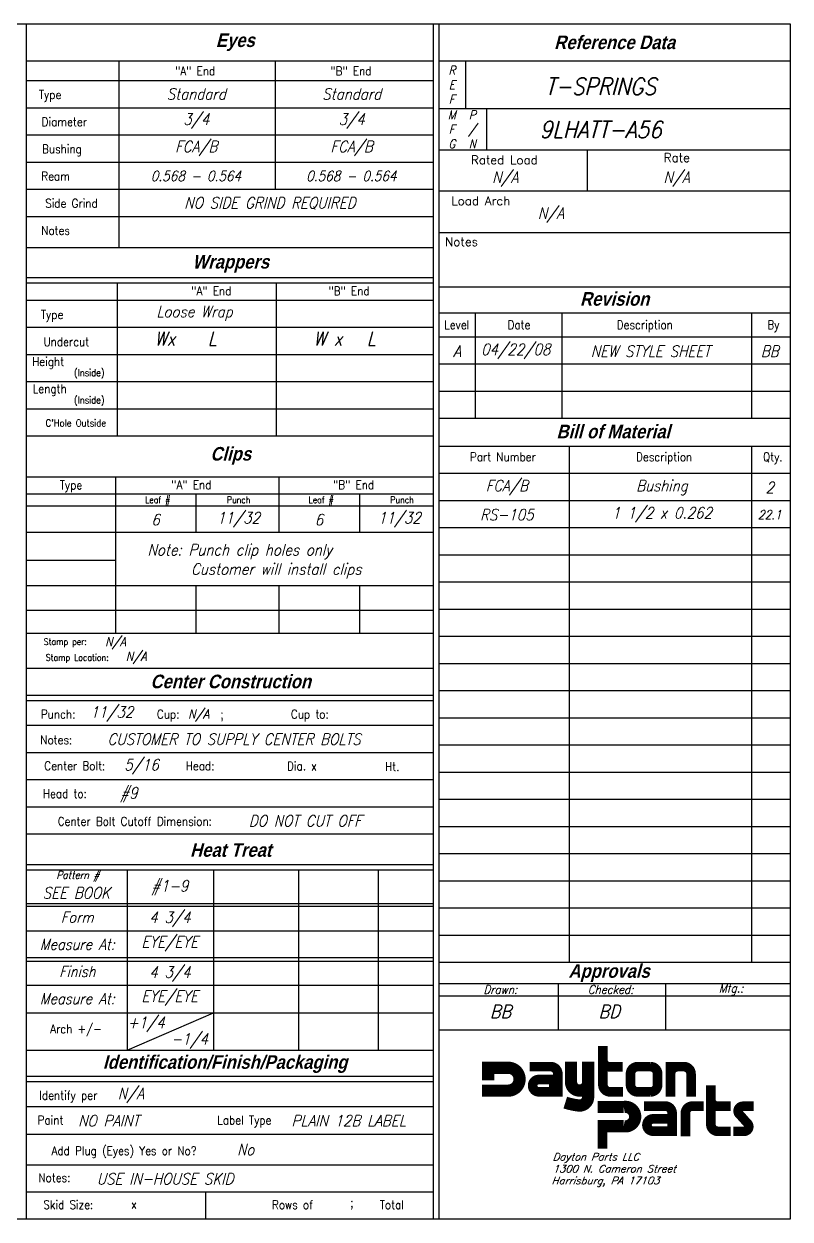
# Paper-space layout 'Layout1' of a CAD drawing. Extents: x 0 to 14, y -0.2 to 8.5.
# Drawn here: x 8.55 to 14, y 0 to 8.5 of the extents above; entities that cross this region are included whole.
import ezdxf
from ezdxf.enums import TextEntityAlignment as Align

# ---------------------------------------------------------------- set-up
doc = ezdxf.new("R2010")
doc.units = 0
doc.header["$LTSCALE"] = 0.25
doc.header["$MEASUREMENT"] = 0
doc.linetypes.add('DOT', pattern=[0.25, 0, -0.25])
doc.layers.get('0').update_dxf_attribs({"linetype": 'CONTINUOUS'})
for name, color, linetype in [('GRID', 6, 'CONTINUOUS'), ('GRIDTEXT', 2, 'CONTINUOUS'), ('LOGO', 7, 'CONTINUOUS'), ('TBLOCKTXT', 7, 'CONTINUOUS'), ('TEXT', 2, 'CONTINUOUS')]:
    doc.layers.add(name, color=color, linetype=linetype)
doc.styles.add('ROMANC', font='romanc', dxfattribs={"height": 0.1})
doc.styles.add('ROMANS', font='romans', dxfattribs={"width": 0.875, "oblique": 15, "height": 0.125})

psp = doc.layouts.get("Layout1")

# ---------------------------------------------------------------- linework, layer by layer
at = {"color": 7, "linetype": 'DOT'}
psp.add_line((0, 8.4991), (13.135, 8.4991), dxfattribs=at)
at = {"layer": 'GRID', "color": 7}
for p, q in [((0, 8.4991), (13.9986, 8.4991)), ((8.5654, 8.4991), (8.5654, 0)), ((11.4609, 8.4991), (11.4609, 0)), ((11.4996, 8.4991), (11.4996, 0)), ((8.5654, 8.2373), (11.4609, 8.2373)), ((8.5654, 8.2373), (11.4609, 8.2373)), ((9.2261, 8.2373), (9.2261, 6.9082)), ((10.3378, 8.2373), (10.3378, 7.3236)), ((11.4996, 8.2373), (13.135, 8.2373)), ((11.4996, 8.2373), (13.9986, 8.2373)), ((11.6902, 8.2373), (11.6902, 7.8965)), ((8.5654, 8.0963), (11.4609, 8.0963)), ((8.5654, 7.9031), (11.4609, 7.9031)), ((11.4996, 7.8965), (13.9986, 7.8965)), ((11.839, 7.8965), (11.839, 7.6029)), ((8.5654, 7.7099), (11.4609, 7.7099)), ((11.4996, 7.6029), (13.9986, 7.6029)), ((12.5552, 7.6029), (12.5552, 7.3093)), ((8.5654, 7.5168), (11.4609, 7.5168)), ((8.5654, 7.3236), (11.4609, 7.3236)), ((13.9986, 7.3093), (11.4996, 7.3093)), ((8.5654, 7.1304), (11.4609, 7.1304)), ((11.4996, 7.0157), (13.9986, 7.0157)), ((8.5654, 6.9082), (11.4609, 6.9082)), ((8.5654, 6.6958), (11.4609, 6.6958)), ((8.5654, 6.6572), (11.4609, 6.6572)), ((9.2135, 6.6572), (9.2135, 5.5662)), ((10.3436, 6.6572), (10.3436, 5.5662)), ((11.4996, 6.6301), (13.9986, 6.6301)), ((8.5654, 6.5356), (11.4609, 6.5356)), ((11.4996, 6.4441), (13.9986, 6.4441)), ((11.7593, 6.4441), (11.7593, 5.6945)), ((12.3758, 6.4441), (12.3758, 5.6945)), ((13.7244, 6.4441), (13.7244, 5.6945)), ((8.5654, 6.3425), (11.4609, 6.3425)), ((11.4996, 6.274), (13.9986, 6.274)), ((8.5654, 6.1493), (11.4609, 6.1493)), ((11.4996, 6.0808), (13.9986, 6.0808)), ((8.5654, 5.9562), (11.4609, 5.9562)), ((11.4996, 5.8877), (13.9986, 5.8877)), ((8.5654, 5.763), (11.4609, 5.763)), ((11.4996, 5.6945), (13.135, 5.6945)), ((11.4996, 5.6945), (13.9986, 5.6945)), ((8.5654, 5.5698), (11.4609, 5.5698)), ((11.4996, 5.4967), (13.9986, 5.4967)), ((12.4274, 5.4967), (12.4274, 1.8266)), ((13.7239, 5.4967), (13.7239, 1.8266)), ((8.5654, 5.2791), (11.4609, 5.2791)), ((8.5654, 5.2791), (11.4609, 5.2791)), ((9.2006, 5.2791), (9.2006, 4.1662)), ((10.363, 5.2791), (10.363, 4.8846)), ((11.4996, 5.3035), (13.9986, 5.3035)), ((8.5654, 5.1575), (11.4609, 5.1575)), ((9.7733, 5.1575), (9.7733, 4.8846)), ((10.9357, 5.1575), (10.9357, 4.8846)), ((11.4996, 5.1103), (13.9986, 5.1103)), ((8.5654, 5.0714), (11.4609, 5.0714)), ((8.5654, 4.8846), (11.4609, 4.8846)), ((11.4996, 4.9172), (13.9986, 4.9172)), ((8.5654, 4.6853), (9.2006, 4.6853)), ((11.4996, 4.724), (13.9986, 4.724)), ((11.4996, 4.5308), (13.9986, 4.5308)), ((8.5654, 4.5045), (11.4609, 4.5045)), ((9.7733, 4.5045), (9.7733, 4.1662)), ((10.363, 4.5045), (10.363, 4.1662)), ((10.9357, 4.5045), (10.9357, 4.1662)), ((11.4996, 4.3377), (13.9986, 4.3377)), ((8.5654, 4.3297), (11.4609, 4.3297)), ((8.5654, 4.1662), (11.4609, 4.1662)), ((11.4996, 4.1445), (13.9986, 4.1445)), ((8.5654, 3.9188), (11.4609, 3.9188)), ((11.4996, 3.9514), (13.9986, 3.9514)), ((11.4996, 3.7582), (13.9986, 3.7582)), ((8.5654, 3.7264), (11.4609, 3.7264)), ((8.5654, 3.6877), (11.4609, 3.6877)), ((8.5654, 3.5116), (11.4609, 3.5116)), ((11.4996, 3.565), (13.9986, 3.565)), ((8.5654, 3.3184), (11.4609, 3.3184)), ((11.4996, 3.3719), (13.9986, 3.3719)), ((11.4996, 3.1787), (13.9986, 3.1787)), ((8.5654, 3.1253), (11.4609, 3.1253)), ((11.4996, 2.9855), (13.9986, 2.9855)), ((8.5654, 2.9321), (11.4609, 2.9321)), ((8.5654, 2.7389), (11.4609, 2.7389)), ((11.4996, 2.7924), (13.9986, 2.7924)), ((11.4996, 2.5992), (13.9986, 2.5992)), ((8.5654, 2.5223), (11.4609, 2.5223)), ((8.5654, 2.4837), (11.4609, 2.4837)), ((9.2848, 2.4837), (9.2848, 1.2004)), ((9.8986, 2.4837), (9.8986, 1.2004)), ((10.5018, 2.4837), (10.5018, 1.2004)), ((11.0701, 2.4837), (11.0701, 1.2004)), ((11.4996, 2.4061), (13.9986, 2.4061)), ((8.5654, 2.2438), (11.4609, 2.2438)), ((8.5654, 2.2251), (11.4609, 2.2251)), ((11.4996, 2.2129), (13.9986, 2.2129)), ((8.5654, 2.0506), (11.4609, 2.0506)), ((11.4996, 2.0197), (13.9986, 2.0197)), ((8.5654, 1.8613), (11.4609, 1.8613)), ((8.5654, 1.835), (11.4609, 1.835)), ((11.4996, 1.8266), (13.9986, 1.8266)), ((8.5654, 1.6643), (11.4609, 1.6643)), ((11.4996, 1.6752), (13.9986, 1.6752)), ((12.3486, 1.6752), (12.3486, 1.3469)), ((13.1131, 1.6752), (13.1131, 1.3469)), ((11.4996, 1.5886), (13.9986, 1.5886)), ((8.5654, 1.4664), (11.4609, 1.4664)), ((11.4996, 1.3469), (13.9986, 1.3469)), ((8.5654, 1.2004), (11.4609, 1.2004)), ((8.5654, 1.0157), (11.4609, 1.0157)), ((8.5654, 0.979), (11.4609, 0.979)), ((8.5654, 0.801), (11.4609, 0.801)), ((8.5654, 0.6041), (11.4609, 0.6041)), ((8.5654, 0.3863), (11.4609, 0.3863)), ((8.5654, 0.1932), (11.4609, 0.1932)), ((9.8419, 0.1932), (9.8419, 0))]:
    psp.add_line(p, q, dxfattribs=at)
at = {"layer": 'LOGO', "color": 7}
for points, const_width in [([(12.8087, 1.0827), (12.7175, 1.0827, -0.414015), (12.6668, 1.1333, -0.00014), (12.6668, 1.1863)], 0.0685), ([(12.8094, 0.9046), (12.7181, 0.9046, -0.414015), (12.6675, 0.9552, -0.000733), (12.6677, 1.2319)], 0.0685), ([(11.8085, 1.0763), (11.9934, 1.0763, -1), (11.9934, 0.9135), (11.8076, 0.9135)], 0.087), ([(12.2049, 1.0839), (12.2962, 1.0839, -0.414015), (12.3468, 1.0333, -0.000431), (12.3468, 0.8707)], 0.0685), ([(12.4407, 1.1184), (12.4407, 0.9747, 1), (12.5624, 0.9747)], 0.087), ([(13.0059, 1.0839), (12.9146, 1.0839, 0.414015), (12.864, 1.0333, 0.000199), (12.864, 0.9584)], 0.0685), ([(12.9146, 1.0839), (13.0059, 1.0839, -0.414015), (13.0565, 1.0333, -0.000199), (13.0565, 0.9584)], 0.0685), ([(13.1146, 1.0839), (13.2435, 1.0839, -0.414015), (13.2941, 1.0333, -0.000433), (13.2941, 0.8699)], 0.0685), ([(13.2435, 1.0839), (13.1995, 1.0839, 0.414015), (13.1489, 1.0333, 0.000433), (13.1489, 0.8699)], 0.0685), ([(12.3468, 0.9052), (12.2114, 0.9052, -1), (12.2114, 0.9924), (12.3285, 0.9924)], 0.0685), ([(13.0059, 0.9046), (12.9146, 0.9046, -0.414015), (12.864, 0.9552, -0.000221), (12.864, 1.0384)], 0.0685), ([(12.9146, 0.9046), (13.0059, 0.9046, 0.414015), (13.0565, 0.9552, 0.000221), (13.0565, 1.0384)], 0.0685), ([(12.5624, 0.9747), (12.5624, 0.8684, -0.472358)], 0.087), ([(13.5761, 0.8024), (13.4849, 0.8024, -0.414015), (13.4342, 0.853, -0.00014), (13.4342, 0.906)], 0.0685), ([(13.5768, 0.6242), (13.4855, 0.6242, -0.414015), (13.4349, 0.6749, -0.000733), (13.4351, 0.9516)], 0.0685), ([(12.5624, 0.8684, -0.452477), (12.4935, 0.8078, -0.043109), (12.3998, 0.8282, 0.241991)], 0.087), ([(12.6307, 0.7969), (12.8156, 0.7969, -1.192085), (12.8156, 0.6603), (12.6298, 0.6603)], 0.087), ([(13.0178, 0.8041), (13.109, 0.8041, -0.414015), (13.1596, 0.7535, -0.000431), (13.1596, 0.5909)], 0.0685), ([(13.3836, 0.8036), (13.3046, 0.8036, 0.414015), (13.254, 0.753, 0.000433), (13.254, 0.5896)], 0.0685), ([(13.7389, 0.8024), (13.6623, 0.8024, 0.670095), (13.6388, 0.7453)], 0.068), ([(13.1596, 0.6254), (13.0242, 0.6254, -1), (13.0242, 0.7126), (13.1413, 0.7126)], 0.0685), ([(13.5947, 0.6242), (13.6713, 0.6242, 0.670095), (13.6948, 0.6814)], 0.068)]:
    psp.add_lwpolyline(points, format="xyb", dxfattribs=dict(at, const_width=const_width))
for points, const_width in [([(11.8521, 1.0764), (11.8521, 0.9856)], 0.087), ([(12.2049, 1.0839), (12.1467, 1.0839)], 0.0685), ([(12.5624, 0.9747), (12.5624, 1.1184)], 0.087), ([(12.3178, 0.9693), (12.3178, 0.8709)], 0.0685), ([(13.0178, 0.8041), (12.9595, 0.8041)], 0.0685), ([(12.664, 0.5004), (12.664, 0.617)], 0.0685)]:
    psp.add_lwpolyline(points, dxfattribs=dict(at, const_width=const_width))
for points in [[(13.1146, 1.0496), (13.1164, 1.0496), (13.1146, 1.0347)], [(13.6388, 0.7453), (13.7198, 0.7033), (13.662, 0.7684)], [(13.6388, 0.7453), (13.672, 0.658), (13.6144, 0.7225)], [(13.6388, 0.7453), (13.672, 0.658), (13.7198, 0.7033)]]:
    psp.add_solid(points, dxfattribs=at)
at = {"layer": 'TEXT', "color": 7}
for p, q in [((13.9986, 8.4991), (13.9986, 0)), ((9.2848, 1.2004), (9.8986, 1.4664)), ((13.9986, 0), (0, 0))]:
    psp.add_line(p, q, dxfattribs=at)

# ---------------------------------------------------------------- texts
at = {"layer": 'GRIDTEXT', "color": 7, "style": 'ROMANC', "width": 0.875}
for s, height, p in [('"A" End', 0.06181, (9.768, 8.1335)), ('"B" End', 0.06181, (10.8758, 8.1335)), ('Type', 0.06181, (8.7362, 7.9652)), ('Diameter', 0.06181, (8.8375, 7.772)), ('Bushing', 0.06181, (8.8206, 7.5789)), ('Ream', 0.06181, (8.7756, 7.3857)), ('Side Grind', 0.06181, (8.8882, 7.1925)), ('Notes', 0.06181, (8.7756, 6.9994)), ('"A" End', 0.06181, (9.8829, 6.5693)), ('"B" End', 0.06181, (10.8624, 6.5693)), ('Type', 0.06181, (8.7504, 6.401)), ('Level', 0.06181, (11.6279, 6.3287)), ('Date', 0.06181, (12.0708, 6.3287)), ('Description', 0.061812, (12.9654, 6.3287)), ('By', 0.06181, (13.88, 6.3287)), ('Undercut', 0.06181, (8.8518, 6.2078)), ('Height', 0.06181, (8.7223, 6.0671)), ('(Inside)', 0.04945, (9.015, 5.994)), ('Length', 0.06181, (8.7336, 5.8739)), ('(Inside)', 0.04945, (9.015, 5.8008)), ("C'Hole Outside", 0.050068, (8.9194, 5.6353)), ('Part Number', 0.061812, (11.9561, 5.3892)), ('Description', 0.061812, (13.1029, 5.3892)), ('Qty.', 0.06181, (13.8757, 5.3892)), ('Type', 0.06181, (8.8851, 5.1893)), ('"A" End', 0.06181, (9.7408, 5.1912)), ('"B" End', 0.06181, (10.8947, 5.1912)), ('Leaf #', 0.04636, (9.502, 5.0917)), ('Punch', 0.04636, (10.077, 5.0917)), ('Leaf #', 0.04636, (10.6644, 5.0917)), ('Punch', 0.04636, (11.2394, 5.0917)), ('Stamp per:', 0.04636, (8.8441, 4.0827)), ('Stamp Location:', 0.046359, (8.9293, 3.9706)), ('Punch:', 0.06181, (8.7931, 3.5598)), ('Cup:', 0.06181, (9.5764, 3.5598)), (';', 0.0618, (9.9588, 3.5598)), ('Cup to:', 0.06181, (10.5837, 3.5598)), ('Notes:', 0.06181, (8.7803, 3.3769)), ('Center Bolt:', 0.061812, (8.9119, 3.1922)), ('Head:', 0.06181, (9.8031, 3.1917)), ('Dia. x', 0.06181, (10.5272, 3.191)), ('Ht.', 0.06181, (11.1691, 3.1872)), ('Head to:', 0.06181, (8.8414, 2.9944)), ('Center Bolt Cutoff Dimension:', 0.061812, (9.3388, 2.7974)), ('Arch +/-', 0.06181, (8.9206, 1.3216)), ('Identify per', 0.061812, (8.8661, 0.8492)), ('Paint', 0.06181, (8.739, 0.6731)), ('Label Type', 0.06181, (10.1179, 0.6731)), ('Add Plug (Eyes) Yes or No?', 0.061812, (9.2625, 0.4553)), ('Notes:', 0.06181, (8.7672, 0.2635)), ('Skid Size:', 0.06181, (8.8661, 0.0713)), ('x', 0.0618, (9.3332, 0.075)), ('Rows of', 0.06181, (10.46, 0.0713)), (';', 0.0618, (10.883, 0.0865)), ('Total', 0.06181, (11.1663, 0.0713))]:
    psp.add_text(s, height=height, dxfattribs=at).set_placement(p, align=Align.CENTER)
at = {"layer": 'GRIDTEXT', "color": 7, "style": 'ROMANC'}
for s, p in [('Rate', (13.1931, 7.5171)), ('Rated Load', (11.9668, 7.5009)), ('Load Arch', (11.7994, 7.2102)), ('Notes', (11.662, 6.9194))]:
    psp.add_text(s, height=0.06181, dxfattribs=at).set_placement(p, align=Align.CENTER)
at = {"layer": 'GRIDTEXT', "color": 7, "attachment_point": 5, "style": 'ROMANS'}
for s, insert, char_height, width in [('{\\fSansSerif|b1|i0|c2|p2;Eyes}', (10.0527, 8.3685), 0.096581, 2.895506), ('{\\fSansSerif|b1|i0|c2|p2;Reference Data}', (12.7507, 8.3674), 0.096581, 2.895506), ('R\\PE\\PF', (11.5936, 8.0663), 0.0618, 0.193162), ('M\\PF\\PG', (11.5936, 7.7497), 0.0618, 0.193162), ('P\\P/\\PN', (11.7391, 7.7497), 0.0618, 0.193162), ('{\\fSansSerif|b1|i0|c2|p2;Wrappers}', (10.0205, 6.7929), 0.096581, 2.895506), ('{\\fSansSerif|b1|i0|c2|p2;Revision}', (12.7507, 6.5428), 0.096581, 2.895506), ('{\\fSansSerif|b1|i0|c2|p2;Bill of Material}', (12.741, 5.5998), 0.096581, 2.895506), ('{\\fSansSerif|b1|i0|c2|p2;Clips}', (10.0205, 5.4276), 0.096581, 2.895506), ('{\\fSansSerif|b1|i0|c2|p2;Center Construction}', (10.0205, 3.8225), 0.096581, 2.895506), ('{\\fSansSerif|b1|i0|c2|p2;Heat Treat}', (10.0205, 2.6241), 0.096581, 2.895506), ('Pattern #', (8.934, 2.4378), 0.05409, 0.709602), ('Form', (8.93, 2.1472), 0.07726, 0.709602), ('Measure At:', (8.93, 1.954), 0.077265, 0.709602), ('Finish', (8.93, 1.7609), 0.07726, 0.709602), ('{\\fSansSerif|b1|i0|c2|p2;Approvals}', (12.711, 1.7497), 0.096581, 2.895506), ('Drawn:', (11.9381, 1.6323), 0.06181, 0.458645), ('Checked:', (12.7223, 1.6323), 0.06181, 0.458645), ('Mfg.:', (13.5793, 1.6323), 0.06181, 0.458645), ('Measure At:', (8.93, 1.5677), 0.077265, 0.709602), ('{\\fSansSerif|b1|i0|c2|p2;Identification/Finish/Packaging}', (9.9809, 1.102), 0.096581, 2.895506)]:
    psp.add_mtext(s, dxfattribs=dict(at, insert=insert, char_height=char_height, width=width))
at = {"layer": 'TBLOCKTXT', "color": 7, "style": 'ROMANS', "oblique": 20}
for s, p in [('Dayton Parts LLC', (12.3102, 0.4168)), ('1300 N. Cameron Street', (12.3102, 0.3323)), ('Harrisburg, PA 17103', (12.3025, 0.2479))]:
    psp.add_text(s, height=0.052154, dxfattribs=at).set_placement(p)
at = {"layer": 'TEXT', "color": 7, "style": 'ROMANS'}
for s, insert, char_height, width, attachment_point in [('T-SPRINGS', (12.651, 8.055), 0.11999, 0.869913, 5), ('Standard', (9.7757, 8.0007), 0.07999, 0.579942, 5), ('Standard', (10.8811, 8.0007), 0.07999, 0.579942, 5), ('3/4', (9.7757, 7.8076), 0.07999, 0.579942, 5), ('3/4', (10.8811, 7.8076), 0.07999, 0.579942, 5), ('9LHATT-A56', (12.651, 7.7478), 0.11999, 0.869913, 5), ('FCA/B', (9.7757, 7.6144), 0.07999, 0.579942, 5), ('FCA/B', (10.8811, 7.6144), 0.07999, 0.579942, 5), ('N/A', (11.9724, 7.3957), 0.07999, 0.579942, 5), ('N/A', (13.1918, 7.3957), 0.07999, 0.579942, 5), ('N/A', (12.2975, 7.1404), 0.07999, 0.579942, 5), ('    Wx    L', (9.2467, 6.3088), 0.096581, 1.071493, 1), ('    W x   L', (10.3768, 6.3088), 0.096581, 1.071511, 1), ('A', (11.6298, 6.1713), 0.08, 0.579942, 5), ('04/22/08', (12.0479, 6.1713), 0.07999, 0.579942, 5), ('NEW STYLE SHEET', (13.006, 6.1713), 0.079992, 1.088469, 5), ('BB', (13.8537, 6.1713), 0.07999, 0.579942, 5), ('FCA/B', (11.984, 5.2023), 0.07999, 0.579942, 5), ('Bushing', (13.0873, 5.2023), 0.07999, 0.579942, 5), ('2', (13.8537, 5.2023), 0.08, 0.579942, 5), ('11/32', (10.0755, 4.9736), 0.07999, 0.579942, 5), ('11/32', (11.2194, 4.9736), 0.07999, 0.579942, 5), ('RS-105', (11.984, 5.0091), 0.07999, 0.579942, 5), ('1 1/2 x 0.262', (13.0873, 5.0091), 0.079992, 1.288826, 5), ('22.1', (13.8537, 5.0091), 0.064, 0.579942, 5), ('6', (9.4858, 4.9736), 0.08, 0.579942, 5), ('6', (10.6482, 4.9736), 0.08, 0.579942, 5), ('{\\C1;Note: Punch clip holes only}', (10.0851, 4.7466), 0.079992, 1.861513, 5), ('{\\C1;Customer will install clips}', (10.3448, 4.6094), 0.079992, 1.861513, 5), ('N/A', (9.2014, 4.0954), 0.06399, 0.463954, 5), ('N/A', (9.3484, 3.9913), 0.06399, 0.463954, 5), ('11/32', (9.1745, 3.5925), 0.07999, 0.579942, 5), ('N/A', (9.7924, 3.5812), 0.06399, 0.463954, 5), ('{\\C1;CUSTOMER TO SUPPLY CENTER BOLTS}', (10.0449, 3.4132), 0.079992, 2.262999, 5), ('5/16', (9.3861, 3.2175), 0.07999, 0.579942, 5), ('#9', (9.297, 3.0172), 0.07999, 0.579942, 5), ('{\\C1;DO NOT CUT OFF}', (10.5512, 2.832), 0.079992, 1.455679, 5), ('#1-9', (9.588, 2.3562), 0.07999, 0.579942, 5), ('SEE BOOK', (8.9234, 2.3195), 0.07999, 0.579942, 5), ('4 3/4', (9.588, 2.1328), 0.07999, 0.579942, 5), ('EYE/EYE', (9.588, 1.9583), 0.07999, 0.579942, 5), ('4 3/4', (9.588, 1.7427), 0.07999, 0.579942, 5), ('EYE/EYE', (9.588, 1.572), 0.07999, 0.579942, 5), ('+1/4', (9.4191, 1.3839), 0.07999, 0.579942, 5), ('BB', (11.9384, 1.4764), 0.09599, 0.69593, 5), ('BD', (12.7112, 1.4764), 0.09599, 0.69593, 5), ('-1/4', (9.7284, 1.2676), 0.07999, 0.579942, 5), ('N/A', (9.3102, 0.8803), 0.07999, 1.624406, 5), ('{\\C1;NO PAINT}', (9.1533, 0.6998), 0.079992, 0.579942, 5), ('{\\C5;    PLAIN 12B LABEL}', (10.7639, 0.6998), 0.079992, 2.124214, 5), ('No', (10.1269, 0.4947), 0.07999, 0.579942, 5)]:
    psp.add_mtext(s, dxfattribs=dict(at, insert=insert, char_height=char_height, width=width, attachment_point=attachment_point))
at = {"layer": 'TEXT', "color": 7, "attachment_point": 5, "style": 'ROMANS'}
for s, insert, char_height in [('0.568 - 0.564', (9.7733, 7.4178), 0.071993), ('0.568 - 0.564', (10.8787, 7.4178), 0.071993), ('{\\C1;NO SIDE GRIND REQUIRED}', (10.2997, 7.2228), 0.079992), ('Loose Wrap', (9.7632, 6.4401), 0.07999), ('USE IN-HOUSE SKID', (9.5543, 0.2866), 0.079992)]:
    psp.add_mtext(s, dxfattribs=dict(at, insert=insert, char_height=char_height))

doc.saveas('drawing.dxf')
